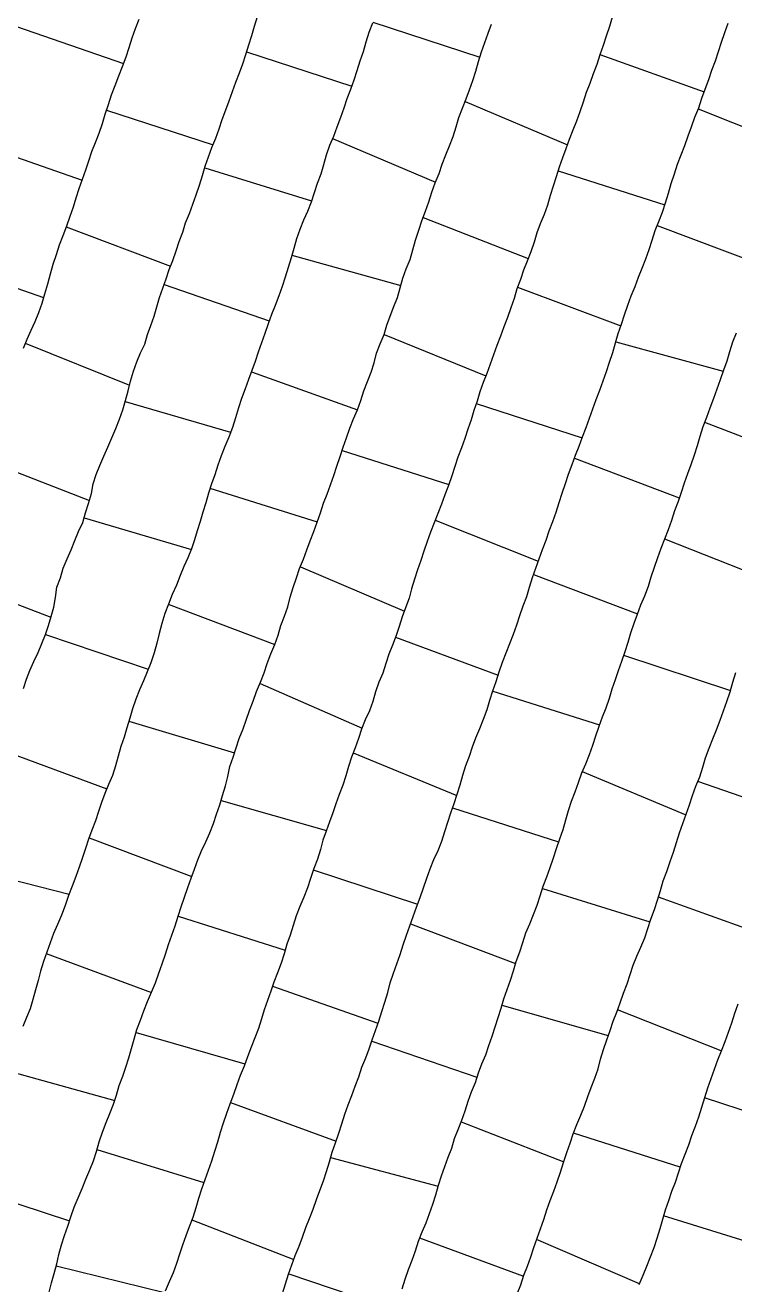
# Model space of a CAD drawing. Extents: x 703186 to 703989, y 1560402 to 1561368.
# Drawn here: x 703651.7 to 703680.4, y 1560815.5 to 1560866.5 of the extents above; entities that cross this region are included whole.
import ezdxf

# ---------------------------------------------------------------- set-up
doc = ezdxf.new("R2010")
doc.units = 0
doc.layers.add('10124_2002_REAL', color=30, linetype='Continuous')
doc.layers.add('AGROCAD PLL', color=7, linetype='Continuous')

msp = doc.modelspace()

# ---------------------------------------------------------------- linework, layer by layer
at = {"layer": '10124_2002_REAL'}
for points in [[(703665.7315, 1560866.5635), (703665.5811, 1560866.1936), (703665.4665, 1560865.7979), (703665.3509, 1560865.404), (703665.2251, 1560865.023), (703665.0975, 1560864.6408), (703664.9819, 1560864.261), (703664.8456, 1560863.887), (703664.6981, 1560863.5025), (703664.5662, 1560863.1211), (703664.4444, 1560862.7479), (703664.2926, 1560862.3587), (703664.1503, 1560861.9853), (703663.9933, 1560861.6125), (703663.8641, 1560861.2294), (703663.7507, 1560860.8385), (703663.639, 1560860.4559), (703663.4937, 1560860.0776), (703663.3661, 1560859.7047), (703663.2456, 1560859.3207), (703663.1086, 1560858.9443), (703662.9474, 1560858.5862), (703662.7875, 1560858.2094), (703662.6544, 1560857.835), (703662.5463, 1560857.4504), (703662.4391, 1560857.0637), (703662.3258, 1560856.6714), (703662.1985, 1560856.2855), (703662.0745, 1560855.9083), (703661.9485, 1560855.5285), (703661.7992, 1560855.145), (703661.6414, 1560854.7728), (703661.5049, 1560854.3942), (703661.3769, 1560854.0077), (703661.245, 1560853.621), (703661.1083, 1560853.2537), (703660.9858, 1560852.8752), (703660.8527, 1560852.5123), (703660.7191, 1560852.1383), (703660.5862, 1560851.76), (703660.4323, 1560851.3686), (703660.3116, 1560850.9896), (703660.1877, 1560850.5894), (703660.0644, 1560850.1952), (703659.9193, 1560849.8141), (703659.761, 1560849.4277), (703659.6128, 1560849.0502), (703659.4749, 1560848.6702), (703659.3477, 1560848.2843), (703659.2117, 1560847.9197), (703659.0917, 1560847.5386), (703658.9945, 1560847.1507), (703658.8745, 1560846.7779), (703658.7596, 1560846.3963), (703658.6365, 1560846.0181), (703658.533, 1560845.6549), (703658.415, 1560845.2825), (703658.2591, 1560844.922), (703658.0967, 1560844.5684), (703657.9554, 1560844.2041), (703657.7958, 1560843.8225), (703657.6328, 1560843.4427), (703657.4722, 1560843.0543), (703657.3269, 1560842.669), (703657.2113, 1560842.2695), (703657.0947, 1560841.8667), (703657.0099, 1560841.4671), (703656.9018, 1560841.0765), (703656.7641, 1560840.679), (703656.6091, 1560840.3085), (703656.4736, 1560839.9431), (703656.3069, 1560839.5788), (703656.1542, 1560839.2006), (703656.0226, 1560838.8117), (703655.9087, 1560838.4282), (703655.7928, 1560838.0438), (703655.6833, 1560837.666), (703655.5566, 1560837.2829), (703655.4401, 1560836.8971), (703655.337, 1560836.5009), (703655.2155, 1560836.1125), (703655.0556, 1560835.7437), (703654.9011, 1560835.3867), (703654.7653, 1560835.0244), (703654.6418, 1560834.6557), (703654.5201, 1560834.2817), (703654.3831, 1560833.9067), (703654.2444, 1560833.5375), (703654.1148, 1560833.1651), (703653.9947, 1560832.7877), (703653.8645, 1560832.4023), (703653.7291, 1560832.0263), (703653.5822, 1560831.6371), (703653.4328, 1560831.2506), (703653.2978, 1560830.8565), (703653.1541, 1560830.4613), (703652.9917, 1560830.0883), (703652.8224, 1560829.7177), (703652.6919, 1560829.3412), (703652.5542, 1560828.964), (703652.4148, 1560828.587), (703652.3016, 1560828.198), (703652.2033, 1560827.8146), (703652.0961, 1560827.4352), (703651.9953, 1560827.05), (703651.8861, 1560826.672), (703651.7386, 1560826.3138), (703651.5823, 1560825.9474)], [(703656.2779, 1560866.7198), (703656.1296, 1560866.3429), (703655.9895, 1560865.9539), (703655.8724, 1560865.574), (703655.7457, 1560865.1848), (703655.6099, 1560864.7979), (703655.4575, 1560864.4209), (703655.3128, 1560864.0367), (703655.163, 1560863.6492), (703655.0329, 1560863.2598), (703654.9085, 1560862.8764), (703654.7919, 1560862.4882), (703654.661, 1560862.1066), (703654.5128, 1560861.7256), (703654.3671, 1560861.3557), (703654.2423, 1560860.983), (703654.1155, 1560860.6118), (703653.9901, 1560860.2321), (703653.8571, 1560859.8594), (703653.7288, 1560859.4897), (703653.6159, 1560859.1177), (703653.4867, 1560858.7361), (703653.3471, 1560858.3436), (703653.203, 1560857.9622), (703653.0577, 1560857.5809), (703652.9384, 1560857.1841), (703652.8006, 1560856.7966), (703652.6859, 1560856.413), (703652.5807, 1560856.0012), (703652.4606, 1560855.5989), (703652.3485, 1560855.2234), (703652.22, 1560854.8382), (703652.0728, 1560854.4789), (703651.9115, 1560854.1307), (703651.7495, 1560853.7662), (703651.603, 1560853.4028)], [(703651.6082, 1560839.6349), (703651.7318, 1560840.0076), (703651.8682, 1560840.3681), (703652.0348, 1560840.7296), (703652.2094, 1560841.0905), (703652.3585, 1560841.4567), (703652.4973, 1560841.821), (703652.6194, 1560842.1817), (703652.7357, 1560842.5553), (703652.8345, 1560842.9307), (703652.9083, 1560843.317), (703652.9585, 1560843.7324), (703653.1043, 1560844.1179), (703653.2212, 1560844.5118), (703653.3796, 1560844.8838), (703653.5374, 1560845.254), (703653.6907, 1560845.6288), (703653.8416, 1560845.9932), (703654.0117, 1560846.3587), (703654.1269, 1560846.7454), (703654.2417, 1560847.1303), (703654.3576, 1560847.524), (703654.4339, 1560847.9257), (703654.5576, 1560848.2982), (703654.7056, 1560848.6678), (703654.8642, 1560849.0362), (703655.0286, 1560849.404), (703655.187, 1560849.7871), (703655.3515, 1560850.1605), (703655.4986, 1560850.5333), (703655.6284, 1560850.9178), (703655.7379, 1560851.2936), (703655.8454, 1560851.6833), (703655.9395, 1560852.0814), (703656.0682, 1560852.4761), (703656.1957, 1560852.8598), (703656.3456, 1560853.2187), (703656.5168, 1560853.5772), (703656.6288, 1560853.9614), (703656.7679, 1560854.3263), (703656.9015, 1560854.7025), (703657.009, 1560855.0855), (703657.1195, 1560855.4649), (703657.2473, 1560855.8424), (703657.378, 1560856.2212), (703657.5048, 1560856.5922), (703657.6517, 1560856.9664), (703657.7906, 1560857.3502), (703657.9118, 1560857.7273), (703658.0549, 1560858.1006), (703658.171, 1560858.4894), (703658.3299, 1560858.8614), (703658.4673, 1560859.2447), (703658.6039, 1560859.6237), (703658.7287, 1560860.0126), (703658.848, 1560860.396), (703658.9669, 1560860.781), (703659.0925, 1560861.1625), (703659.2378, 1560861.5398), (703659.3898, 1560861.9115), (703659.5229, 1560862.2952), (703659.653, 1560862.6731), (703659.7943, 1560863.0524), (703659.9294, 1560863.4291), (703660.0663, 1560863.8044), (703660.2065, 1560864.1824), (703660.3477, 1560864.5577), (703660.4799, 1560864.9271), (703660.6025, 1560865.3002), (703660.7284, 1560865.6846), (703660.8525, 1560866.0636), (703660.9645, 1560866.4475), (703661.0774, 1560866.8334)], [(703652.6461, 1560815.1967), (703652.7451, 1560815.5749), (703652.8584, 1560815.9572), (703652.9549, 1560816.347), (703653.043, 1560816.7311), (703653.1481, 1560817.1168), (703653.2762, 1560817.4957), (703653.406, 1560817.8704), (703653.5308, 1560818.2518), (703653.6645, 1560818.6385), (703653.829, 1560819.0215), (703653.9804, 1560819.3993), (703654.1365, 1560819.7774), (703654.2982, 1560820.1461), (703654.4406, 1560820.516), (703654.5594, 1560820.8974), (703654.6795, 1560821.2862), (703654.8125, 1560821.6799), (703654.9552, 1560822.0657), (703655.1053, 1560822.4326), (703655.2585, 1560822.8047), (703655.3805, 1560823.1788), (703655.479, 1560823.5641), (703655.6287, 1560823.9369), (703655.7547, 1560824.3078), (703655.873, 1560824.6903), (703655.9847, 1560825.0687), (703656.0898, 1560825.4461), (703656.2023, 1560825.8353), (703656.3392, 1560826.2118), (703656.4844, 1560826.5846), (703656.6346, 1560826.9612), (703656.7906, 1560827.3371), (703656.9566, 1560827.7191), (703657.0843, 1560828.1095), (703657.216, 1560828.4938), (703657.3591, 1560828.8785), (703657.4836, 1560829.2666), (703657.6179, 1560829.6515), (703657.7496, 1560830.0345), (703657.8708, 1560830.415), (703657.9929, 1560830.801), (703658.126, 1560831.183), (703658.2607, 1560831.5775), (703658.3928, 1560831.9531), (703658.5301, 1560832.3268), (703658.67, 1560832.6966), (703658.8089, 1560833.0609), (703658.9861, 1560833.4281), (703659.1482, 1560833.7989), (703659.2984, 1560834.1676), (703659.4239, 1560834.5542), (703659.5548, 1560834.9258), (703659.6622, 1560835.3056), (703659.7837, 1560835.6948), (703659.877, 1560836.0786), (703659.9605, 1560836.4776), (703660.0947, 1560836.8618), (703660.2207, 1560837.2369), (703660.3352, 1560837.6145), (703660.4949, 1560837.9971), (703660.6234, 1560838.3568), (703660.7527, 1560838.7432), (703660.9072, 1560839.126), (703661.0377, 1560839.5077), (703661.204, 1560839.8883), (703661.3434, 1560840.2641), (703661.4666, 1560840.6524), (703661.6251, 1560841.0354), (703661.7754, 1560841.4101), (703661.9137, 1560841.7974), (703662.0195, 1560842.1821), (703662.1697, 1560842.5578), (703662.3032, 1560842.9441), (703662.4051, 1560843.3322), (703662.524, 1560843.7216), (703662.6558, 1560844.1115), (703662.7846, 1560844.4877), (703662.9465, 1560844.8674), (703663.0752, 1560845.2424), (703663.2053, 1560845.6168), (703663.3558, 1560845.9944), (703663.4955, 1560846.3698), (703663.6252, 1560846.7429), (703663.7476, 1560847.1306), (703663.8936, 1560847.5022), (703664.0283, 1560847.8823), (703664.1665, 1560848.2547), (703664.2878, 1560848.6399), (703664.4211, 1560849.0198), (703664.5435, 1560849.4058), (703664.6772, 1560849.7857), (703664.8101, 1560850.1687), (703664.9627, 1560850.5441), (703665.1241, 1560850.915), (703665.2631, 1560851.2942), (703665.3774, 1560851.6873), (703665.5299, 1560852.0616), (703665.685, 1560852.4412), (703665.7966, 1560852.8194), (703665.8907, 1560853.2092), (703666.049, 1560853.58), (703666.2023, 1560853.9606), (703666.3115, 1560854.339), (703666.4463, 1560854.7132), (703666.5997, 1560855.0933), (703666.7481, 1560855.4677), (703666.8553, 1560855.8533), (703666.9639, 1560856.2411), (703667.1014, 1560856.6176), (703667.2521, 1560856.9955), (703667.3693, 1560857.3886), (703667.4789, 1560857.78), (703667.6024, 1560858.1811), (703667.7326, 1560858.5688), (703667.882, 1560858.9535), (703668.0144, 1560859.3355), (703668.1318, 1560859.7279), (703668.273, 1560860.1073), (703668.4235, 1560860.4805), (703668.5579, 1560860.8658), (703668.7022, 1560861.2385), (703668.8478, 1560861.606), (703668.9949, 1560861.9757), (703669.1148, 1560862.3639), (703669.2318, 1560862.7504), (703669.3702, 1560863.1259), (703669.5273, 1560863.4973), (703669.6513, 1560863.8683), (703669.7861, 1560864.2463), (703669.9157, 1560864.628), (703670.0255, 1560865.0175), (703670.143, 1560865.4054), (703670.2814, 1560865.7811), (703670.4114, 1560866.1557), (703670.547, 1560866.5267)], [(703675.4278, 1560866.8074), (703675.3209, 1560866.4252), (703675.1896, 1560866.0356), (703675.0633, 1560865.659), (703674.9287, 1560865.2823), (703674.803, 1560864.8991), (703674.6596, 1560864.5132), (703674.5211, 1560864.1271), (703674.3745, 1560863.7545), (703674.2509, 1560863.3674), (703674.1175, 1560862.9774), (703673.9836, 1560862.6042), (703673.8319, 1560862.24), (703673.6937, 1560861.8588), (703673.5603, 1560861.4852), (703673.4153, 1560861.1139), (703673.2876, 1560860.7328), (703673.165, 1560860.3479), (703673.0444, 1560859.9652), (703672.9228, 1560859.5885), (703672.8178, 1560859.1979), (703672.6849, 1560858.8214), (703672.5209, 1560858.4492), (703672.3821, 1560858.0812), (703672.2704, 1560857.7009), (703672.1424, 1560857.3128), (703671.9928, 1560856.9389), (703671.8475, 1560856.5677), (703671.7154, 1560856.1849), (703671.5757, 1560855.8117), (703671.4628, 1560855.4241), (703671.3311, 1560855.0376), (703671.1956, 1560854.6477), (703671.0529, 1560854.2714), (703670.9055, 1560853.8959), (703670.758, 1560853.5206), (703670.6301, 1560853.1377), (703670.4989, 1560852.7618), (703670.3543, 1560852.3832), (703670.2138, 1560852.0177), (703670.08, 1560851.6394), (703669.9621, 1560851.2682), (703669.8389, 1560850.8884), (703669.7199, 1560850.5047), (703669.5837, 1560850.1388), (703669.4623, 1560849.7538), (703669.3274, 1560849.3745), (703669.1861, 1560849.0038), (703669.0574, 1560848.623), (703668.9372, 1560848.2372), (703668.8114, 1560847.8504), (703668.6566, 1560847.4775), (703668.528, 1560847.0921), (703668.3727, 1560846.7161), (703668.2231, 1560846.3396), (703668.0746, 1560845.9637), (703667.9498, 1560845.5807), (703667.8047, 1560845.1981), (703667.6925, 1560844.8186), (703667.5595, 1560844.4404), (703667.4289, 1560844.0555), (703667.3073, 1560843.6727), (703667.2151, 1560843.2876), (703667.0716, 1560842.9059), (703666.9389, 1560842.5331), (703666.8057, 1560842.1498), (703666.6848, 1560841.7746), (703666.5429, 1560841.3916), (703666.3929, 1560841.0205), (703666.272, 1560840.6446), (703666.144, 1560840.2616), (703665.9925, 1560839.8854), (703665.857, 1560839.4985), (703665.7479, 1560839.106), (703665.6096, 1560838.7329), (703665.4387, 1560838.3624), (703665.2938, 1560837.9861), (703665.1665, 1560837.6118), (703665.0351, 1560837.2377), (703664.8812, 1560836.8622), (703664.7572, 1560836.4798), (703664.6571, 1560836.0965), (703664.5258, 1560835.7233), (703664.3785, 1560835.3492), (703664.2513, 1560834.9702), (703664.1253, 1560834.6021), (703663.9925, 1560834.2386), (703663.8625, 1560833.8645), (703663.7295, 1560833.4971), (703663.6222, 1560833.1133), (703663.506, 1560832.7244), (703663.3543, 1560832.3462), (703663.2232, 1560831.9505), (703663.1049, 1560831.5709), (703662.9587, 1560831.1891), (703662.79, 1560830.8117), (703662.6434, 1560830.4391), (703662.5276, 1560830.0427), (703662.4044, 1560829.6528), (703662.2676, 1560829.2809), (703662.1558, 1560828.8936), (703662.0305, 1560828.511), (703661.8901, 1560828.131), (703661.7417, 1560827.7526), (703661.6128, 1560827.3837), (703661.4781, 1560827.0094), (703661.3545, 1560826.6328), (703661.2451, 1560826.258), (703661.1182, 1560825.8776), (703660.9783, 1560825.4973), (703660.8255, 1560825.1157), (703660.673, 1560824.7315), (703660.5367, 1560824.3455), (703660.3844, 1560823.9685), (703660.241, 1560823.5869), (703660.1063, 1560823.199), (703659.9656, 1560822.8145), (703659.8284, 1560822.4345), (703659.6915, 1560822.0443), (703659.5648, 1560821.6602), (703659.4554, 1560821.2725), (703659.3335, 1560820.8896), (703659.2179, 1560820.4981), (703659.0846, 1560820.1223), (703658.9475, 1560819.7517), (703658.8148, 1560819.3746), (703658.6945, 1560818.9926), (703658.5817, 1560818.6074), (703658.4602, 1560818.2229), (703658.314, 1560817.8497), (703658.1823, 1560817.4782), (703658.0448, 1560817.1056), (703657.9231, 1560816.7387), (703657.8064, 1560816.3596), (703657.6635, 1560815.988), (703657.4989, 1560815.6132), (703657.3471, 1560815.2432)], [(703662.0879, 1560815.149), (703662.2134, 1560815.5406), (703662.3379, 1560815.9275), (703662.4661, 1560816.3038), (703662.6049, 1560816.6889), (703662.7601, 1560817.0571), (703662.8971, 1560817.4283), (703663.0396, 1560817.8158), (703663.187, 1560818.1881), (703663.3275, 1560818.5619), (703663.4656, 1560818.9449), (703663.6061, 1560819.3169), (703663.7451, 1560819.7005), (703663.8774, 1560820.0891), (703663.9901, 1560820.4745), (703664.0951, 1560820.8676), (703664.2394, 1560821.2439), (703664.3756, 1560821.6297), (703664.4866, 1560822.0173), (703664.6099, 1560822.4057), (703664.7519, 1560822.7871), (703664.8943, 1560823.1646), (703665.0362, 1560823.5407), (703665.1749, 1560823.9209), (703665.3071, 1560824.3035), (703665.4588, 1560824.6828), (703665.5955, 1560825.0473), (703665.7222, 1560825.4149), (703665.8549, 1560825.7982), (703665.9823, 1560826.1742), (703666.1091, 1560826.5554), (703666.232, 1560826.9398), (703666.3468, 1560827.3305), (703666.4534, 1560827.7272), (703666.5793, 1560828.1179), (703666.7235, 1560828.4883), (703666.8562, 1560828.8683), (703666.9781, 1560829.2604), (703667.1028, 1560829.6449), (703667.2399, 1560830.0276), (703667.3846, 1560830.4111), (703667.5171, 1560830.7894), (703667.6606, 1560831.1749), (703667.7998, 1560831.564), (703667.9337, 1560831.9511), (703668.0655, 1560832.3363), (703668.2117, 1560832.7132), (703668.386, 1560833.0809), (703668.5393, 1560833.454), (703668.659, 1560833.843), (703668.7771, 1560834.2253), (703668.9084, 1560834.6018), (703669.0303, 1560834.9824), (703669.1569, 1560835.3613), (703669.2851, 1560835.7409), (703669.3859, 1560836.1275), (703669.5109, 1560836.5145), (703669.6529, 1560836.8968), (703669.7846, 1560837.2704), (703669.9155, 1560837.6438), (703670.0728, 1560838.0198), (703670.2293, 1560838.3967), (703670.3686, 1560838.779), (703670.4821, 1560839.1628), (703670.6031, 1560839.5472), (703670.7385, 1560839.9245), (703670.8585, 1560840.3119), (703670.9903, 1560840.6971), (703671.1406, 1560841.0817), (703671.2915, 1560841.4504), (703671.4384, 1560841.8292), (703671.5707, 1560842.2098), (703671.6913, 1560842.5935), (703671.8278, 1560842.9843), (703671.9802, 1560843.3578), (703672.0913, 1560843.7412), (703672.2028, 1560844.1295), (703672.3474, 1560844.5123), (703672.472, 1560844.8878), (703672.6071, 1560845.2628), (703672.7561, 1560845.6394), (703672.885, 1560846.0228), (703673.0275, 1560846.392), (703673.1625, 1560846.7747), (703673.2879, 1560847.1604), (703673.4097, 1560847.5429), (703673.5384, 1560847.929), (703673.6677, 1560848.3123), (703673.808, 1560848.6997), (703673.9506, 1560849.0757), (703674.0953, 1560849.4486), (703674.2304, 1560849.8218), (703674.3712, 1560850.1981), (703674.5093, 1560850.572), (703674.6525, 1560850.9503), (703674.7882, 1560851.3361), (703674.9252, 1560851.7082), (703675.0684, 1560852.0876), (703675.1987, 1560852.4685), (703675.3227, 1560852.8483), (703675.4518, 1560853.2365), (703675.5618, 1560853.6205), (703675.6672, 1560854.0042), (703675.8012, 1560854.3837), (703675.9345, 1560854.7653), (703676.0589, 1560855.1531), (703676.2044, 1560855.5348), (703676.355, 1560855.909), (703676.4959, 1560856.281), (703676.6483, 1560856.645), (703676.7877, 1560857.027), (703676.9261, 1560857.4027), (703677.0526, 1560857.7824), (703677.1752, 1560858.1678), (703677.3173, 1560858.5452), (703677.4625, 1560858.9202), (703677.5932, 1560859.2985), (703677.7129, 1560859.6802), (703677.8212, 1560860.0803), (703677.9486, 1560860.4674), (703678.0754, 1560860.8547), (703678.221, 1560861.2362), (703678.3705, 1560861.6177), (703678.4997, 1560862.0049), (703678.6387, 1560862.3767), (703678.7785, 1560862.7591), (703678.932, 1560863.1446), (703679.055, 1560863.5276), (703679.1901, 1560863.8964), (703679.3345, 1560864.2815), (703679.468, 1560864.6657), (703679.6047, 1560865.043), (703679.7383, 1560865.4202), (703679.8578, 1560865.8012), (703679.9907, 1560866.1847), (703680.1176, 1560866.5619)], [(703680.4454, 1560854.0251), (703680.2964, 1560853.6503), (703680.1831, 1560853.2676), (703680.0697, 1560852.8871), (703679.9274, 1560852.516), (703679.8013, 1560852.1315), (703679.6684, 1560851.7477), (703679.5246, 1560851.3755), (703679.3835, 1560850.9888), (703679.2401, 1560850.6075), (703679.0939, 1560850.229), (703678.9742, 1560849.8422), (703678.8628, 1560849.4588), (703678.7442, 1560849.0739), (703678.6162, 1560848.6919), (703678.4777, 1560848.3192), (703678.3469, 1560847.9522), (703678.2252, 1560847.5747), (703678.0932, 1560847.2024), (703677.9533, 1560846.8226), (703677.8236, 1560846.4398), (703677.6929, 1560846.0591), (703677.543, 1560845.6804), (703677.3985, 1560845.3035), (703677.261, 1560844.9265), (703677.1253, 1560844.5349), (703676.9938, 1560844.1474), (703676.8839, 1560843.7593), (703676.7381, 1560843.3793), (703676.5723, 1560843.0105), (703676.4404, 1560842.6336), (703676.3061, 1560842.2616), (703676.1689, 1560841.8806), (703676.057, 1560841.4963), (703675.9364, 1560841.1128), (703675.8102, 1560840.7308), (703675.6746, 1560840.3532), (703675.5486, 1560839.9823), (703675.4214, 1560839.6078), (703675.3063, 1560839.2344), (703675.1678, 1560838.845), (703675.0198, 1560838.4745), (703674.8888, 1560838.0918), (703674.7549, 1560837.7039), (703674.6271, 1560837.3284), (703674.4972, 1560836.9532), (703674.3493, 1560836.5788), (703674.1922, 1560836.2026), (703674.0547, 1560835.8205), (703673.917, 1560835.4405), (703673.7746, 1560835.0656), (703673.6475, 1560834.6834), (703673.5432, 1560834.3009), (703673.4269, 1560833.9157), (703673.2985, 1560833.5311), (703673.1679, 1560833.1468), (703673.0369, 1560832.7686), (703672.9074, 1560832.3814), (703672.7716, 1560832.0031), (703672.6295, 1560831.6201), (703672.5096, 1560831.2329), (703672.3828, 1560830.848), (703672.2339, 1560830.478), (703672.08, 1560830.1018), (703671.925, 1560829.7274), (703671.7982, 1560829.345), (703671.6791, 1560828.9613), (703671.5367, 1560828.5766), (703671.4175, 1560828.1911), (703671.2974, 1560827.8124), (703671.1725, 1560827.4338), (703671.0338, 1560827.0664), (703670.9247, 1560826.6865), (703670.8011, 1560826.3106), (703670.6883, 1560825.9269), (703670.5545, 1560825.5486), (703670.4289, 1560825.1729), (703670.3042, 1560824.7978), (703670.1488, 1560824.4236), (703670.0019, 1560824.0593), (703669.8805, 1560823.6785), (703669.7306, 1560823.2921), (703669.585, 1560822.9162), (703669.4704, 1560822.5313), (703669.3386, 1560822.1485), (703669.1909, 1560821.7723), (703669.0358, 1560821.4036), (703668.9268, 1560821.017), (703668.7836, 1560820.6507), (703668.6423, 1560820.2747), (703668.5132, 1560819.8971), (703668.3911, 1560819.5171), (703668.2822, 1560819.1216), (703668.1639, 1560818.742), (703668.0296, 1560818.369), (703667.8878, 1560817.9971), (703667.7245, 1560817.6286), (703667.5859, 1560817.2506), (703667.4633, 1560816.866), (703667.3206, 1560816.4836), (703667.1806, 1560816.0979), (703667.0397, 1560815.7191), (703666.9261, 1560815.3274)], [(703671.5832, 1560815.1333), (703671.7312, 1560815.5011), (703671.8573, 1560815.884), (703672.0015, 1560816.2577), (703672.134, 1560816.6343), (703672.2567, 1560817.0123), (703672.3915, 1560817.391), (703672.5312, 1560817.7653), (703672.6681, 1560818.1423), (703672.7865, 1560818.5335), (703672.9177, 1560818.9149), (703673.0634, 1560819.29), (703673.2037, 1560819.6697), (703673.3324, 1560820.0628), (703673.4602, 1560820.4495), (703673.5929, 1560820.8467), (703673.7289, 1560821.2293), (703673.8564, 1560821.6064), (703674.001, 1560821.9844), (703674.1602, 1560822.367), (703674.3072, 1560822.7351), (703674.4423, 1560823.1136), (703674.5824, 1560823.4898), (703674.7273, 1560823.8675), (703674.8578, 1560824.2444), (703674.9596, 1560824.6375), (703675.0733, 1560825.0272), (703675.2083, 1560825.4107), (703675.3474, 1560825.7867), (703675.4744, 1560826.1645), (703675.6136, 1560826.5395), (703675.7589, 1560826.9167), (703675.8909, 1560827.2986), (703676.0393, 1560827.6752), (703676.1542, 1560828.0614), (703676.2758, 1560828.4315), (703676.4275, 1560828.806), (703676.5944, 1560829.1714), (703676.7521, 1560829.5401), (703676.8753, 1560829.9237), (703676.9955, 1560830.3025), (703677.1391, 1560830.689), (703677.2625, 1560831.0714), (703677.3824, 1560831.4591), (703677.4912, 1560831.8533), (703677.6358, 1560832.234), (703677.7774, 1560832.6266), (703677.9173, 1560833.0091), (703678.0357, 1560833.3962), (703678.1598, 1560833.7862), (703678.2906, 1560834.1674), (703678.422, 1560834.5478), (703678.5577, 1560834.9237), (703678.6818, 1560835.3101), (703678.8213, 1560835.6859), (703678.9712, 1560836.0635), (703679.0917, 1560836.4466), (703679.211, 1560836.8301), (703679.36, 1560837.2135), (703679.4985, 1560837.5958), (703679.6454, 1560837.9651), (703679.7929, 1560838.3497), (703679.9291, 1560838.7321), (703680.0702, 1560839.1135), (703680.1997, 1560839.5048), (703680.3053, 1560839.8887), (703680.4321, 1560840.278)], [(703680.508, 1560826.8586), (703680.3742, 1560826.48), (703680.2554, 1560826.0946), (703680.1252, 1560825.7112), (703679.9884, 1560825.3346), (703679.8401, 1560824.9602), (703679.6976, 1560824.5854), (703679.5582, 1560824.2165), (703679.4159, 1560823.8381), (703679.2857, 1560823.4534), (703679.161, 1560823.0664), (703679.0394, 1560822.6761), (703678.9162, 1560822.2825), (703678.7817, 1560821.9027), (703678.6442, 1560821.5237), (703678.52, 1560821.1437), (703678.3706, 1560820.7709), (703678.2244, 1560820.3956), (703678.102, 1560820.0122), (703677.972, 1560819.6428), (703677.8354, 1560819.2733), (703677.7105, 1560818.9003), (703677.5713, 1560818.5256), (703677.4606, 1560818.1431), (703677.3565, 1560817.7591), (703677.2371, 1560817.3747), (703677.1096, 1560816.9925), (703676.9709, 1560816.6145), (703676.8197, 1560816.243), (703676.6716, 1560815.8713), (703676.5088, 1560815.4927)]]:
    msp.add_lwpolyline(points, dxfattribs=at)
at = {"layer": 'AGROCAD PLL', "color": 1, "true_color": 0xff0000}
for points in [[(703665.7478, 1560866.6132), (703670.0782, 1560865.1914)], [(703651.3334, 1560866.4325), (703655.6557, 1560864.9283)], [(703667.7821, 1560858.6962), (703672.0351, 1560857.0446)], [(703648.0467, 1560856.988), (703652.4209, 1560855.4658)], [(703662.47, 1560857.1751), (703666.8829, 1560855.9518)], [(703660.8318, 1560852.4537), (703665.1261, 1560850.9196)], [(703660.8318, 1560852.4537), (703665.1258, 1560850.9198)], [(703679.1685, 1560850.4222), (703683.4594, 1560848.7648)], [(703659.1567, 1560847.7449), (703663.4985, 1560846.3778)], [(703659.1567, 1560847.7449), (703663.4983, 1560846.3779)], [(703677.5483, 1560845.6939), (703681.78, 1560844.0188)], [(703648.4148, 1560844.1667), (703652.7235, 1560842.516)], [(703662.8145, 1560844.5579), (703667.0212, 1560842.7643)], [(703657.4695, 1560843.0471), (703661.78, 1560841.4215)], [(703657.4695, 1560843.0471), (703661.7795, 1560841.4217)], [(703675.8924, 1560840.9797), (703680.2128, 1560839.5524)], [(703672.6045, 1560831.5395), (703676.96, 1560830.1908)], [(703656.1682, 1560825.7173), (703660.5717, 1560824.4445)], [(703659.9899, 1560822.8808), (703664.265, 1560821.3164)]]:
    msp.add_lwpolyline(points, dxfattribs=at)
at = {"layer": 'AGROCAD PLL', "color": 3, "true_color": 0x00ff00}
for points in [[(703660.6392, 1560865.4124), (703664.8937, 1560864.0189)], [(703674.934, 1560865.297), (703679.1512, 1560863.7901)], [(703654.9637, 1560863.0466), (703659.2811, 1560861.6457)], [(703669.4838, 1560863.3946), (703673.6177, 1560861.646)], [(703678.9114, 1560863.093), (703683.08, 1560861.4331)], [(703649.6901, 1560861.7102), (703653.9843, 1560860.2158)], [(703664.111, 1560861.8919), (703668.284, 1560860.1345)], [(703658.9448, 1560860.7094), (703663.2629, 1560859.3758)], [(703673.2431, 1560860.5932), (703677.5649, 1560859.2166)], [(703677.2545, 1560858.3783), (703681.4511, 1560856.7982)], [(703653.3381, 1560858.3197), (703657.5572, 1560856.7256)], [(703657.2985, 1560855.9909), (703661.5515, 1560854.5235)], [(703671.5996, 1560855.8755), (703675.7759, 1560854.3121)], [(703651.6859, 1560853.6085), (703655.899, 1560851.91)], [(703675.5758, 1560853.6714), (703679.9154, 1560852.4793)], [(703669.9286, 1560851.1649), (703674.2135, 1560849.775)], [(703664.4985, 1560849.2638), (703668.8249, 1560847.8919)], [(703650.0695, 1560848.8823), (703654.2759, 1560847.2464)], [(703673.9067, 1560848.9599), (703678.1463, 1560847.352)], [(703654.068, 1560846.5477), (703658.4036, 1560845.2561)], [(703668.2676, 1560846.4517), (703672.4407, 1560844.7935)], [(703672.2464, 1560844.2448), (703676.4487, 1560842.6574)], [(703661.1816, 1560839.8369), (703665.3116, 1560838.0323)], [(703670.5971, 1560839.5282), (703674.9152, 1560838.169)], [(703655.8753, 1560838.3173), (703660.1506, 1560837.0282)], [(703650.7201, 1560837.1535), (703654.9832, 1560835.5764)], [(703664.9487, 1560837.027), (703669.1396, 1560835.3094)], [(703674.2201, 1560836.2694), (703678.412, 1560834.5189)], [(703683.1441, 1560834.4054), (703678.8945, 1560835.8702)], [(703668.9729, 1560834.8033), (703673.2638, 1560833.429)], [(703681.5059, 1560829.6836), (703677.298, 1560831.1861)], [(703657.871, 1560830.4155), (703662.1998, 1560829.0462)], [(703667.2696, 1560830.1062), (703671.5144, 1560828.5045)], [(703652.5313, 1560828.9022), (703656.7871, 1560827.3286)], [(703652.5313, 1560828.9022), (703656.7869, 1560827.3286)], [(703661.6826, 1560827.5836), (703665.9541, 1560826.091)], [(703670.9631, 1560826.8201), (703675.2719, 1560825.5827)], [(703679.8438, 1560824.9694), (703675.6489, 1560826.631)], [(703665.7032, 1560825.3598), (703669.9499, 1560823.8961)], [(703650.9334, 1560824.1733), (703655.3098, 1560822.9621)], [(703683.4478, 1560821.6662), (703679.1611, 1560823.0668)], [(703683.4478, 1560821.6662), (703679.1611, 1560823.0668)], [(703669.32, 1560822.101), (703673.4679, 1560820.4725)], [(703678.1799, 1560820.2563), (703673.8667, 1560821.6333)], [(703654.5849, 1560820.9798), (703658.9096, 1560819.6439)], [(703664.0365, 1560820.6484), (703668.3829, 1560819.4874)], [(703681.8067, 1560816.9517), (703677.5036, 1560818.2918)], [(703667.6396, 1560817.397), (703671.8475, 1560815.8541)], [(703676.5295, 1560815.5408), (703672.3696, 1560817.3295)], [(703652.9353, 1560816.2678), (703657.3233, 1560815.1815)], [(703662.3442, 1560815.946), (703666.6454, 1560814.4807)]]:
    msp.add_lwpolyline(points, dxfattribs=at)
at = {"layer": 'AGROCAD PLL', "color": 5, "true_color": 0x0000ff}
for points in [[(703666.2011, 1560853.9577), (703670.3216, 1560852.298)], [(703655.726, 1560851.2529), (703659.9936, 1560850.0094)], [(703652.4978, 1560841.8224), (703656.6539, 1560840.4155)], [(703666.6643, 1560841.7193), (703670.8178, 1560840.1804)], [(703659.6043, 1560835.1007), (703663.8726, 1560833.8937)], [(703654.2639, 1560833.5895), (703658.4203, 1560832.028)], [(703649.166, 1560832.4067), (703653.4568, 1560831.3127)], [(703663.3381, 1560832.2973), (703667.558, 1560830.8992)], [(703649.3129, 1560819.447), (703653.4788, 1560818.093)], [(703658.4253, 1560818.1338), (703662.5441, 1560816.5202)]]:
    msp.add_lwpolyline(points, dxfattribs=at)

doc.saveas('drawing.dxf')
